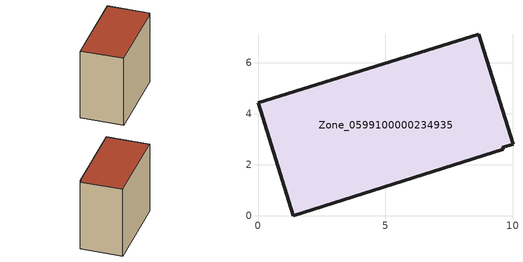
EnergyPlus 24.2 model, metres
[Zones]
Zone_0599100000234935
 floor ground (C_G): 10.01,2.8 9.61,2.68 9.63,2.6 1.38,0 0,4.43 8.66,7.11 z0
 wall outside (C_F): 10.01,2.8 8.66,7.11 0,4.43 1.38,0 9.63,2.6 9.61,2.68 10.01,2.8 z0:7.92
 roof outside (C_R): 9.61,2.68 10.01,2.8 8.66,7.11 0,4.43 1.38,0 9.63,2.6 z7.92
[BUILDING]
Pand.0599100000234935: North Axis=0; Terrain=City; Loads Convergence Tolerance Value=0.04; Temperature Convergence Tolerance Value=0.4; Solar Distribution=FullExterior; Maximum Number of Warmup Days=25; Minimum Number of Warmup Days=1
[Site:Location]
Rotterdam.The.Hague.AP_ZH_NLD Design_Conditions: Latitude=51.96; Longitude=4.45; Time Zone=1; Elevation=-4.5
[SITE:GROUNDTEMPERATURE:BUILDINGSURFACE]
18, 18, 18, 18, 18, 18, 18, 18, 18, 18, 18, 18
[MATERIAL] Thermal Absorptance=0.9; Solar Absorptance=0.7; Visible Absorptance=0.7
Name | Roughness | Thickness | Conductivity | Density | Specific Heat
G.TC.1946 | MediumSmooth | 0.15 | 1 | 540 | 1210
F.TC.1946 | Rough | 0.3 | 0.857143 | 1920 | 840
R.TC.1946 | MediumRough | 0.2 | 0.909091 | 1500 | 1000
[CONSTRUCTION]
C_G: G.TC.1946
C_F: F.TC.1946
C_R: R.TC.1946
[ZONE]
Zone_0599100000234935: Type=1; Multiplier=1; Ceiling Height=Autocalculate; Volume=Autocalculate; Floor Area=autocalculate; Part of Total Floor Area=Yes
[ZONEINFILTRATION:DESIGNFLOWRATE]
Infil_Zone_0599100000234935: Zone or ZoneList or Space or SpaceList=Zone_0599100000234935; Schedule=AlwaysOn; Design Flow Rate Calculation Method=Flow/Area; Flow Rate per Floor Area=0.003; Constant Term Coefficient=1; Temperature Term Coefficient=0; Velocity Term Coefficient=0; Velocity Squared Term Coefficient=0
[HVACTEMPLATE:ZONE:IDEALLOADSAIRSYSTEM]
Zone_0599100000234935: Maximum Heating Supply Air Temperature=50; Minimum Cooling Supply Air Temperature=13; Maximum Heating Supply Air Humidity Ratio=0.0156; Minimum Cooling Supply Air Humidity Ratio=0.0077; Heating Limit=NoLimit; Cooling Limit=NoLimit; Dehumidification Control Type=ConstantSensibleHeatRatio; Cooling Sensible Heat Ratio=0.7; Dehumidification Setpoint=60; Humidification Control Type=None; Humidification Setpoint=30; Outdoor Air Method=None; Outdoor Air Flow Rate per Person=0.00944; Outdoor Air Flow Rate per Zone Floor Area=0; Outdoor Air Flow Rate per Zone=0; Demand Controlled Ventilation Type=None; Outdoor Air Economizer Type=NoEconomizer; Heat Recovery Type=None; Sensible Heat Recovery Effectiveness=0.7; Latent Heat Recovery Effectiveness=0.65
[ZONECONTROL:THERMOSTAT]
ThermostatControl_Zone_0599100000234935: Zone or ZoneList=Zone_0599100000234935; Control Type Schedule=DualSetpointControlType; Control 1=Thermostat_Zone_0599100000234935; Temperature Difference Between Cutout And Setpoint=0
[THERMOSTATSETPOINT:DUALSETPOINT]
Thermostat_Zone_0599100000234935: Heating Setpoint Temperature Schedule=HeatingSetpoint_Zone_0599100000234935; Cooling Setpoint Temperature Schedule=CoolingSetpoint_Zone_0599100000234935
[SCHEDULE:COMPACT]
HeatingSetpoint_Zone_0599100000234935: Through: 12/31, For: AllDays, Until: 24:00, 21
CoolingSetpoint_Zone_0599100000234935: Through: 12/31, For: AllDays, Until: 24:00, 24
DualSetpointControlType: Through: 12/31, For: AllDays, Until: 24:00, 4
AlwaysOn: Through: 12/31, For: AllDays, Until: 24:00, 1
